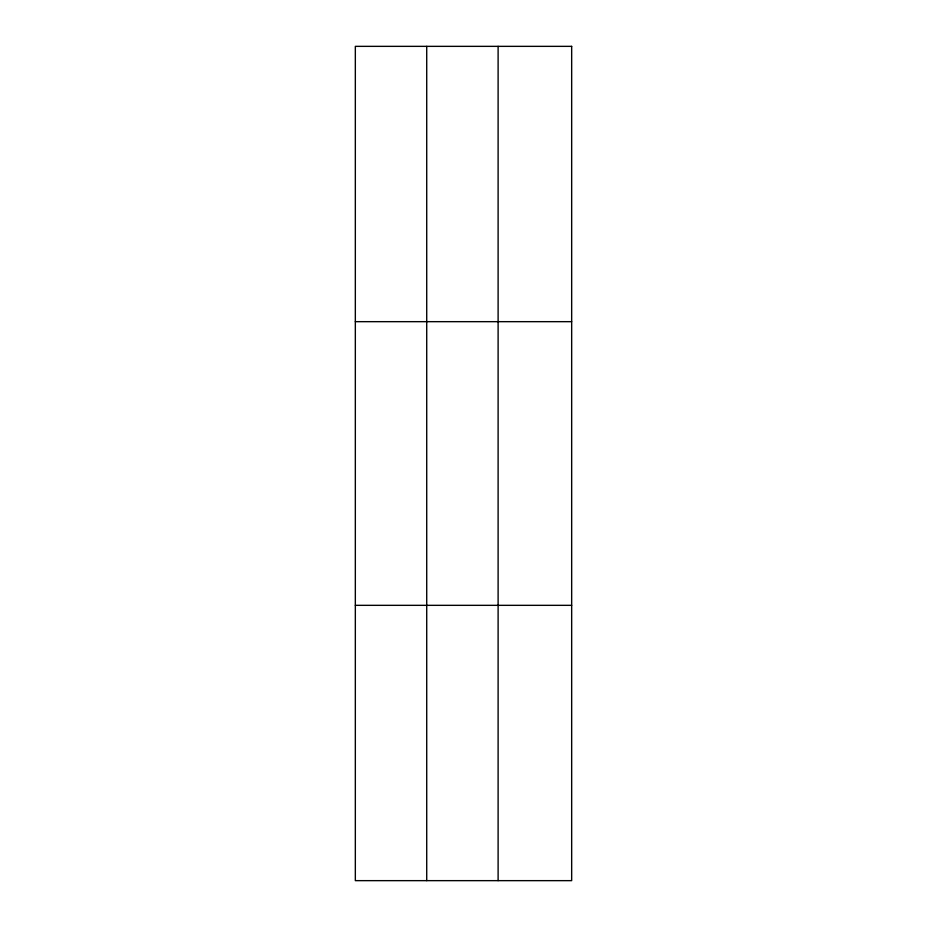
<?xml version="1.0" encoding="UTF-8"?>
<svg xmlns="http://www.w3.org/2000/svg" width="927" height="927" viewBox="0 0 927 927"><rect width="100%" height="100%" fill="white"/><g stroke="black" fill="none" stroke-linecap="round" stroke-linejoin="round"><path stroke-width="1.39" d="M426.721 46.35L426.721 880.65M498.112 46.35L498.112 880.65M355.331 321.669L571.669 321.669M355.331 605.331L571.669 605.331M571.669 46.35L571.669 880.65L355.331 880.65L355.331 46.35L571.669 46.35"/></g></svg>
